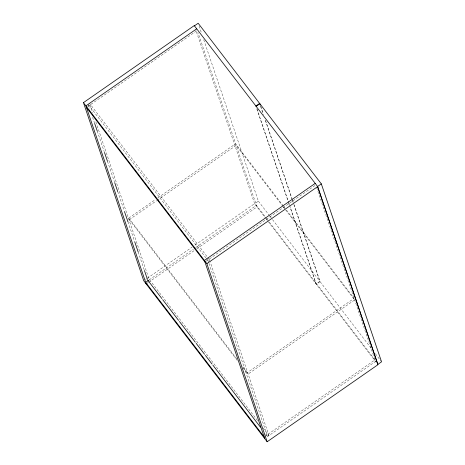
<?xml version="1.0" encoding="UTF-8"?>
<svg xmlns="http://www.w3.org/2000/svg" width="465" height="465" viewBox="0 0 465 465"><rect width="100%" height="100%" fill="white"/><g stroke="black" fill="none" stroke-linecap="round" stroke-linejoin="round"><path stroke-width="0.35" stroke-dasharray="2.33 1.74" d="M87.653 106.636L196.66 30.835M237.255 360.451L129.328 219.678L128.788 218.073L155.496 199.502M157.873 197.852L235.627 143.784L283.197 205.838M129.328 219.678L156.635 200.694M157.228 200.281L236.168 145.388L282.86 206.291M145.522 279.5L146.713 278.675M147.306 278.262L191.981 247.194M194.963 245.125L254.529 203.705L265.684 218.207M203.751 39.74L258.395 201.176L254.634 203.792L195.806 29.987M149.236 279.878L193.312 249.228M195.695 247.566L256.453 205.321L266.143 217.963M146.202 283.964L147.992 282.72M148.585 282.307L194.451 250.414M196.835 248.758L256.994 206.925L197.875 32.254M206.146 261.196L315.154 185.395M208.756 262.748L208.064 260.685L209.448 259.726L89.582 103.37M293.793 204.379L319.833 281.325L316.078 283.935L290.032 206.995M294.066 204.74L320.112 281.68L316.351 284.295L290.073 206.663M285.504 209.738L354.661 299.948L247.828 374.244L247.281 372.639L354.121 298.35L286.283 209.86M264.748 436.513L374.947 359.887L268.787 221.41M265.8 434.176L267.561 436.478L268.95 435.513L210.378 262.469M267.079 436.873L375.493 361.485L316.834 188.197M283.638 206.414L285.841 209.285M283.301 206.867L285.062 209.169M258.395 201.176L269.444 215.591M269.886 216.167L272.095 219.05M272.537 219.631L319.833 281.325M320.112 281.68L371.384 348.564M375.365 353.755L381.108 361.247M266.584 218.533L268.346 220.834M265.806 218.416L376.022 362.13M88.193 104.334L205.856 257.813M206.297 258.389L208.064 260.685M128.788 218.073L236.708 358.852M242.875 366.897L247.281 372.639M242.98 367.92L247.828 374.244M257.488 420.569L149.085 279.163L95.621 121.226M263.219 428.044L268.95 435.513M260.813 106.502L263.603 114.745M265.463 120.237L292.206 199.241M292.439 199.933L293.136 201.99M260.54 106.142L263.097 113.698M265.422 120.569L292.165 199.572M292.398 200.258L293.56 203.693M257.058 109.112L289.84 205.978M256.779 108.758L288.405 202.188M288.637 202.874L289.8 206.309M199.101 25.999L201.426 32.87M209.448 259.726L210.145 261.783M208.988 263.434L267.561 436.478M90.047 104.747L92.831 112.983M88.426 105.02L89.821 109.141M92.611 117.383L94.703 123.562M97.261 131.113L104.236 151.718M107.485 161.326L114.46 181.931M117.715 191.545L124.219 210.767M127.939 221.758L134.449 240.986M138.169 251.972L144.208 269.822"/><path stroke-width="0.7" d="M83.45 102.637L194.242 25.598L317.676 186.599L377.958 364.705L267.166 441.75L143.732 280.744L83.45 102.637L206.879 263.643L267.166 441.75M194.411 25.866L198.171 23.25L259.61 103.393L255.849 106.008M196.712 28.818L85.915 105.857L146.202 283.964M256.128 106.369L259.883 103.753L321.327 183.896L381.55 361.822L377.795 364.438L317.566 186.512L321.327 183.896M148.637 280.29L145.661 282.36L264.155 436.926M315.206 183.379L204.414 260.423L264.695 438.53M206.879 263.643L317.676 186.599M86.461 107.462L204.955 262.028M147.696 280.128L161.797 298.518M162.68 299.669L178.543 320.362M179.426 321.513L195.288 342.205M196.172 343.356L204.548 354.278M205.425 355.429L212.034 364.049M212.918 365.199L260.51 427.283M259.883 103.753L260.348 105.125M94.703 123.562L97.261 131.113M104.462 152.404L107.485 161.326M114.692 182.617L117.715 191.545M124.451 211.459L127.939 221.758M134.681 241.672L138.169 251.972M144.441 270.514L147.463 279.436"/></g></svg>
